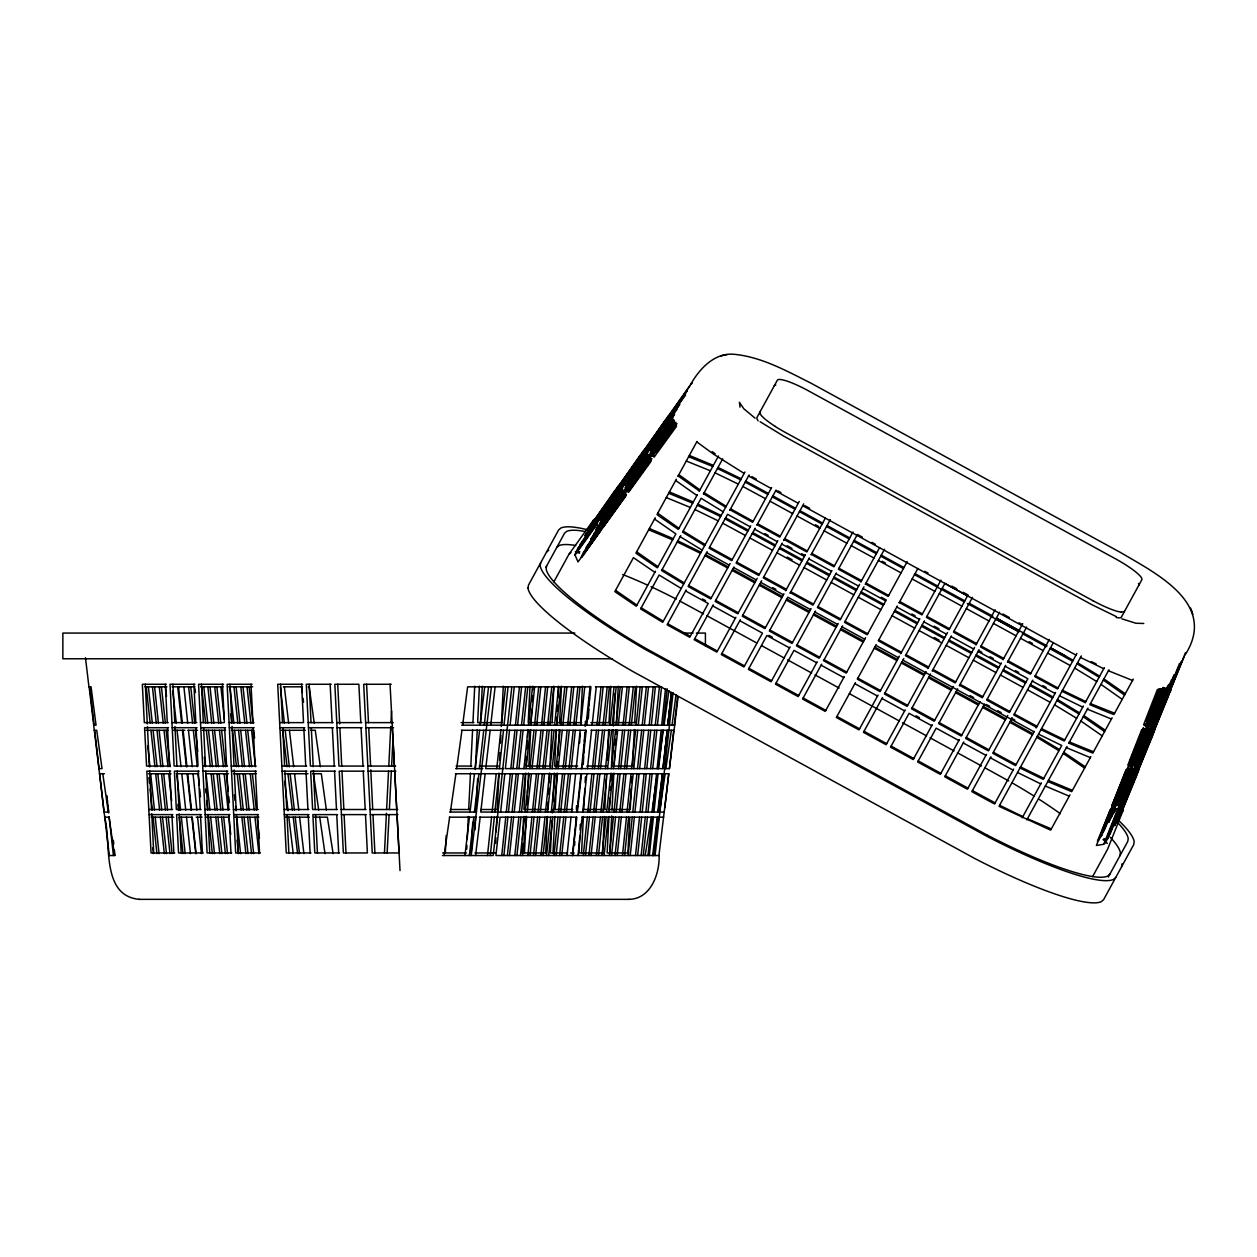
<?xml version="1.0" encoding="UTF-8"?>
<svg xmlns="http://www.w3.org/2000/svg" width="1257" height="1257" viewBox="0 0 1257 1257"><rect width="100%" height="100%" fill="white"/><g stroke="black" fill="none" stroke-linecap="round" stroke-linejoin="round"><path stroke-width="1.5" d="M466.74 849.119L466.928 845.285M467.211 839.535L468.342 816.531M468.688 809.508L470.464 773.086M470.809 766.063L472.601 729.626M472.946 722.618L474.722 686.181M471.234 852.953L472.742 822.282M475.335 769.457L477.283 729.626M479.404 686.181L477.629 722.618L502.501 722.618M495.588 843.368L495.871 837.618M496.154 831.867L496.892 816.531M497.238 809.508L499.029 773.086M499.658 760.312L500.019 752.644M500.49 743.044L500.867 735.376M501.496 722.618L503.287 686.181M521.922 851.036L522.299 843.368M522.488 839.535L523.603 816.531M525.74 773.086L523.949 809.508L546.858 809.508M526.557 756.478L526.086 766.063L550.88 766.063M526.934 748.811L527.296 741.127M527.484 737.293L527.861 729.626M529.998 686.181L528.207 722.618L553.08 722.618M545.711 852.953L547.486 816.531M547.832 809.508L548.209 801.84M548.586 794.173L548.869 788.422M549.152 782.671L549.608 773.086M549.953 766.063L551.744 729.626M552.09 722.618L553.866 686.181M551.98 820.365L550.377 852.953L567.708 852.953M552.342 812.918L552.514 809.508L572.721 809.508M552.891 801.84L554.29 773.086M556.427 729.626L554.636 766.063L577.607 766.063M557.055 716.851L556.772 722.618L581.645 722.618M557.338 711.101L557.605 705.35M557.982 697.682L558.548 686.181M574.638 845.285L574.826 841.452M575.203 833.784L575.392 829.95M575.769 822.282L575.957 818.448M576.382 809.508L576.57 805.674M579.65 743.044L580.106 733.46M580.64 722.618L582.431 686.181M579.791 835.701L578.943 852.953L603.454 852.953M580.074 829.95L580.357 824.199M583.295 764.177L583.672 756.478M583.845 752.833L584.254 744.631M584.395 741.504L584.819 732.957M585.134 726.389L585.385 721.267M602.637 852.953L604.428 816.531M604.774 809.508L606.283 778.837M607.194 760.312L608.687 729.626M609.032 722.618L610.823 686.181M609.881 798.006L609.315 809.508L630.213 809.508L631.313 788.422M610.258 790.339L610.446 786.505M610.729 780.754L611.106 773.086M613.227 729.626L611.452 766.063L633.528 766.063M613.416 726.012L614.987 693.707M384.453 852.953L386.433 813.295M386.622 809.508L388.539 771.17M388.79 766.063L390.77 726.389M390.958 722.618L391.54 711.101M445.308 852.953L446.188 835.512M475.02 829.95L475.712 816.531M475.994 810.718L477.613 778.837M480.425 723.168L482.295 686.181M524.452 852.953L526.306 816.264M526.887 804.684L527.327 796.09M527.484 793.088L528.49 773.086M528.851 766.063L530.69 729.626M531.051 722.618L531.727 709.184M532.12 701.516L532.402 695.765M532.701 690.014L532.889 686.181M553.001 852.953L554.856 816.531M555.201 809.508L557.055 773.086M557.401 766.063L557.637 761.506M557.935 755.708L559.255 729.626M559.585 722.885L561.455 686.181M581.567 852.953L583.405 816.531M583.767 809.508L584.835 788.422M585.118 782.671L585.416 776.92M588.355 718.768L588.842 709.184M589.03 705.35L589.423 697.682M589.612 693.848L590.004 686.181M608.969 816.531L607.147 852.953L628.846 852.953M609.802 852.953L611.688 815.95M611.986 810.105L613.856 773.086M614.217 766.063L614.987 750.728M615.286 744.977L615.584 739.21M615.836 734.261L616.071 729.626M616.417 722.618L618.271 686.181M387.125 852.953L389.104 814.615M389.371 809.508L391.351 771.17M391.618 766.063L393.19 735.376M631.611 782.671L631.91 776.92M632.46 766.063L634.345 729.626M634.706 722.618L636.592 686.181M627.872 852.953L629.773 818.181M501.747 855.53L505.77 817.176M506.304 812.069L510.326 773.731M510.861 768.624L514.899 730.286M515.433 725.179L519.455 686.825M503.884 855.53L507.907 817.176M508.441 812.069L512.479 773.731M513.013 768.624L517.036 730.286M517.57 725.179L521.592 686.825M514.804 855.53L518.827 817.176M519.361 812.069L523.383 773.731M523.918 768.624L527.956 730.286M528.49 725.179L532.512 686.825M516.941 855.53L520.964 817.176M521.498 812.069L525.52 773.731M526.07 768.624L530.093 730.286M530.627 725.179L534.649 686.825M527.861 855.53L531.884 817.176M532.418 812.069L536.44 773.731M536.975 768.624L540.997 730.286M541.547 725.179L545.569 686.825M529.998 855.53L534.021 817.176M534.555 812.069L538.577 773.731M539.112 768.624L543.15 730.286M543.684 725.179L547.706 686.825M540.903 855.53L544.941 817.176M545.475 812.069L549.498 773.731M550.032 768.624L554.054 730.286M554.588 725.179L558.627 686.825M543.055 855.53L547.078 817.176M547.612 812.069L551.634 773.731M552.169 768.624L556.207 730.286M556.741 725.179L560.763 686.825M553.96 855.53L557.998 817.176M558.532 812.069L562.555 773.731M563.089 768.624L567.111 730.286M567.645 725.179L571.684 686.825M556.113 855.53L560.135 817.176M560.669 812.069L564.692 773.731M565.226 768.624L569.264 730.286M569.798 725.179L573.821 686.825M567.017 855.53L571.055 817.176M571.589 812.069L575.612 773.731M576.146 768.624L580.168 730.286M580.703 725.179L584.741 686.825M572.375 855.53L576.397 817.176M576.932 812.069L580.954 773.731M581.488 768.624L585.526 730.286M586.061 725.179L590.083 686.825M583.279 855.53L587.318 817.176M587.852 812.069L591.874 773.731M592.408 768.624L596.431 730.286M596.981 725.179L601.003 686.825M585.432 855.53L589.454 817.176M589.989 812.069L594.011 773.731M594.545 768.624L598.583 730.286M599.118 725.179L603.14 686.825M596.337 855.53L600.375 817.176M600.909 812.069L604.931 773.731M605.465 768.624L609.488 730.286M610.022 725.179L614.06 686.825M598.489 855.53L602.512 817.176M603.046 812.069L607.068 773.731M607.602 768.624L611.64 730.286M612.175 725.179L616.197 686.825M609.394 855.53L613.432 817.176M613.966 812.069L617.988 773.731M618.523 768.624L622.545 730.286M623.079 725.179L627.117 686.825M611.53 855.53L615.569 817.176M616.103 812.069L620.125 773.731M620.659 768.624L624.682 730.286M625.232 725.179L629.254 686.825M622.451 855.53L626.473 817.176M627.023 812.069L631.045 773.731M631.58 768.624L635.602 730.286M636.136 725.179L640.159 686.825M624.588 855.53L628.626 817.176M629.16 812.069L633.182 773.731M633.717 768.624L637.739 730.286M638.273 725.179L642.311 686.825M635.508 855.53L639.53 817.176M640.064 812.069L644.103 773.731M644.637 768.624L648.659 730.286M649.193 725.179L653.216 686.825M637.645 855.53L641.683 817.176M642.217 812.069L646.239 773.731M646.774 768.624L650.796 730.286M651.33 725.179L655.368 686.825M490.293 855.53L494.331 817.176M494.865 812.069L498.903 773.731M499.438 768.624L503.476 730.286M504.01 725.179L508.048 686.825M647.968 855.53L652.006 817.176M652.54 812.069L656.578 773.731M657.112 768.624L661.151 730.286M661.685 725.179L665.519 688.742M487.465 855.53L491.566 817.176M492.115 812.069L496.216 773.731M496.766 768.624L500.946 729.673M501.276 726.499L505.534 686.825M649.319 855.53L653.42 817.176M653.97 812.069L658.071 773.731M658.621 768.624L662.722 730.286M663.272 725.179L667.168 688.742M511.819 686.825L493.2 855.53L442.417 855.53M500.647 812.069L504.811 773.731M509.541 730.286L505.377 768.624L663.052 768.624L667.231 730.286M510.091 725.179L514.27 686.825M507.357 855.53L511.52 817.176M512.07 812.069L516.234 773.731M516.784 768.624L520.948 730.286M521.498 725.179L525.662 686.825M509.494 855.53L513.657 817.176M514.223 812.069L518.371 773.731M518.937 768.624L523.085 730.286M523.65 725.179L527.814 686.825M520.414 855.53L524.578 817.176M525.127 812.069L529.291 773.731M529.841 768.624L534.005 730.286M534.555 725.179L538.719 686.825M522.551 855.53L526.714 817.176M527.264 812.069L531.428 773.731M531.994 768.624L536.142 730.286M536.708 725.179L540.856 686.825M533.471 855.53L537.635 817.176M538.185 812.069L542.348 773.731M542.898 768.624L547.062 730.286M547.612 725.179L551.776 686.825M535.608 855.53L539.772 817.176M540.321 812.069L544.485 773.731M545.035 768.624L549.199 730.286M549.749 725.179L553.913 686.825M546.528 855.53L550.692 817.176M551.242 812.069L555.405 773.731M555.955 768.624L560.119 730.286M560.669 725.179L564.833 686.825M548.665 855.53L552.829 817.176M553.379 812.069L557.542 773.731M558.092 768.624L562.256 730.286M562.806 725.179L566.97 686.825M559.585 855.53L563.749 817.176M564.299 812.069L568.463 773.731M569.012 768.624L573.176 730.286M573.726 725.179L577.89 686.825M561.722 855.53L565.886 817.176M566.436 812.069L570.599 773.731M571.149 768.624L575.313 730.286M575.863 725.179L580.027 686.825M572.642 855.53L576.806 817.176L500.097 817.176L495.918 855.53L659.092 855.53C659.752 873.898 650.686 899.069 628.94 899.352M577.356 812.069L581.52 773.731M582.07 768.624L586.233 730.286L461.413 730.286M586.783 725.179L590.947 686.825L513.924 686.825M577.984 855.53L582.148 817.176M582.698 812.069L586.862 773.731M587.412 768.624L591.576 730.286M592.141 725.179L596.289 686.825M588.904 855.53L593.068 817.176M593.618 812.069L597.782 773.731M598.332 768.624L602.496 730.286M603.046 725.179L607.21 686.825M591.041 855.53L595.205 817.176M595.755 812.069L599.919 773.731M600.469 768.624L604.633 730.286M605.183 725.179L609.346 686.825M601.962 855.53L606.125 817.176M606.675 812.069L610.839 773.731M611.389 768.624L615.553 730.286M616.103 725.179L620.267 686.825M604.098 855.53L608.262 817.176M608.812 812.069L612.976 773.731M613.526 768.624L617.69 730.286M618.24 725.179L622.404 686.825M615.019 855.53L619.182 817.176M619.732 812.069L623.896 773.731M624.446 768.624L628.61 730.286M629.16 725.179L633.324 686.825M617.156 855.53L621.319 817.176M621.869 812.069L626.033 773.731M626.583 768.624L630.747 730.286M631.297 725.179L635.461 686.825M628.076 855.53L632.24 817.176M632.79 812.069L636.953 773.731M637.503 768.624L641.667 730.286M642.217 725.179L646.381 686.825M630.213 855.53L634.376 817.176M634.926 812.069L639.09 773.731M639.64 768.624L643.804 730.286M644.354 725.179L648.518 686.825M641.133 855.53L645.281 817.176M645.847 812.069L650.01 773.731M650.56 768.624L654.724 730.286M655.274 725.179L659.438 686.825M643.27 855.53L647.434 817.176M647.983 812.069L652.147 773.731M652.697 768.624L656.861 730.286M657.411 725.179L661.575 686.825M653.609 855.53L657.772 817.176L581.85 817.176M671.317 692.576L667.781 725.179L671.474 692.576M479.483 768.624L483.725 730.286M484.291 725.179L488.549 686.825M664.796 752.833L667.294 730.286L590.979 730.286M655.054 855.53L673.076 692.576M491.408 686.825L471.202 855.53M480.174 817.176L475.602 855.53M485.155 773.731L480.755 812.069L498.008 812.069M490.136 730.286L485.736 768.624L503.617 768.624M490.717 725.179L495.101 686.825M664.796 807.921L668.724 773.731L664.105 773.731M664.67 768.624L669.431 768.624L673.705 730.286M674.286 725.179L677.586 696.409M464.933 855.53L469.427 817.176M470.024 812.069L474.502 773.731M475.099 768.624L479.593 730.286M480.19 725.179L484.683 686.825M469.332 855.53L473.826 817.176M474.423 812.069L478.917 773.731M652.65 855.53L657.27 817.176M657.741 812.069L662.36 773.731M662.832 768.624L667.31 730.286M671.725 692.576L667.907 725.179L509.949 725.179M658.919 855.53L668.818 773.731M669.431 768.624L678.026 697.635M461.963 730.286L456.637 768.624M462.639 725.179L467.635 686.825L512.086 686.825M671.379 730.286L665.88 768.624M672.039 725.179L676.046 694.493M528.05 588.04L528.474 585.102L558.627 529.967L560.889 528.019A153.103 26.601 28.7 0 1 587.757 529.826M540.196 565.839L540.62 562.9M546.559 566.106L546.167 568.934A146.331 25.407 28.7 0 0 646.177 648.581L986.635 834.821M628.217 491.314L630.056 487.103M653.169 456.197L655.007 451.986M651.22 817.176L645.187 855.53M651.927 812.069L657.285 773.731M657.992 768.624L663.35 730.286M664.073 725.179L668.881 690.659M1131.614 769.535L1130.781 772.772M1119.987 855.671L1120.38 852.843A146.331 25.376 28.7 0 0 1110.104 837.178M1121.59 866.78L1122.014 863.826M1147.72 729.704L1133.657 765.356M1163.809 689.857L1163.008 692.874M1136.234 776.795L1119.94 816.139L1185.382 652.854M759.935 412.045L760.202 413.883M1092.616 876.585L1107.684 849.025L1123.13 810.325L1122.91 806.303L1179.522 663.429M444.098 855.53L449.629 817.176M450.367 812.069L455.898 773.731M653.341 855.53L658.872 817.176L663.696 817.176M665.142 773.731L659.611 812.069L664.309 812.069M1185.084 654.976C1217.75 603.863 1156.911 574.009 1120.945 552.734L811.299 383.338C787.008 371.161 762.135 357.161 734.669 354.348C714.306 352.149 699.002 369.291 690.109 385.38L590.02 526.243L614.374 491.298M1146.038 721.109L1158.765 689.339M1163.102 687.375L1116.766 802.956L1117.41 804.7M1110.497 809.257L1097.44 841.232M1126.618 769.284L1111.738 805.894M1129.933 761.066L1143.43 727.567M1143.446 728.699L1130.656 760.454L1133.201 756.62M1159.567 688.742L1146.761 720.481L1149.322 716.663M1144.043 729.767L1100.959 836.534L1098.429 840.367L1112.649 805.093L1115.195 801.275M1145.3 726.656L1160.651 688.569M1112.068 809.304L1101.399 835.748L1120.443 791.674M1113.482 805.768L1117.819 796.467M1128.189 769.347L1117.504 795.791L1128.676 769.834M1129.603 765.812L1133.94 756.51M1144.294 729.39L1133.625 755.834L1145.08 728.903M1145.724 725.87L1150.061 716.569M1160.415 689.433L1149.746 715.877L1161.201 688.946M1130.09 766.314L1136.564 751.717M1146.211 726.357L1152.685 711.761L1130.876 765.827M1129.446 769.347L1104.023 830.94M1161.688 689.433L1152.37 711.085M1162.725 688.475L1157.021 702.584L1159.221 698.562M1114.849 808.832L1108.674 822.439L1125.094 783.174M1116.279 805.297L1163.495 687.988M1115.65 808.251L1111.298 817.647M1117.049 804.81L1143.839 738.409L1141.639 742.431M1163.982 688.475L1143.54 737.733M1115.336 809.319L1113.922 812.839L1116.122 808.832M1116.766 805.784L1130.342 773.574M1131.457 769.363L1130.043 772.882L1132.243 768.875M1132.887 765.843L1146.463 733.617M1164.422 687.689L1162.285 692.984L1164.469 688.962M1117.536 805.297L1132.541 768.121M1149.495 726.373L1164.972 687.736M545.931 567.253L564.534 533.235L566.703 531.365A146.331 25.407 28.7 0 1 585.401 531.57M553.866 581.865L568.934 554.306L593.21 520.429L596.698 518.45L685.599 394.934M580.121 544.344L604.476 509.415L602.276 513.422M587.396 531.035L687.045 390.974L584.772 535.843L609.126 500.899M592.644 521.435L593.21 520.429M599.212 519.015L597.342 523.195L575.187 554.117L577.057 549.938L649.413 448.922L647.559 453.133L625.405 484.055L627.259 479.844M601.836 514.207L577.497 549.152L679.77 404.283L605.214 509.305M609.551 500.113L611.75 496.106M614.799 490.513L618.931 487.559M617.753 486.396L621.885 483.442M602.166 514.899L600.296 519.078L622.451 488.156L624.32 483.961M604.79 510.091L602.59 514.113L626.944 479.168M612.065 496.782L609.865 500.805L634.219 465.86M612.505 495.996L614.689 491.99M617.313 487.182L615.129 491.204L639.467 456.26M583.515 552.436L674.883 422.902M593.414 534.335L673.768 420.309M598.238 525.52L596.038 529.543L620.267 494.52M627.369 478.383L629.568 474.36M634.644 465.074L636.843 461.068M639.907 455.474L644.118 452.567M629.883 475.052L627.699 479.058L652.037 444.13M630.323 474.266L632.522 470.244M637.173 461.743L634.974 465.766L659.312 430.821M637.598 460.958L639.797 456.951M642.421 452.143L640.222 456.165L664.576 421.221M642.846 451.357L647.072 448.45M605.104 522.236L603.25 526.432L581.221 557.417L583.091 553.221L625.656 493.31M605.544 521.435L607.728 517.428M610.352 512.636L601.553 525.945M615.003 504.12L600.705 525.19M615.443 503.334L617.643 499.328M620.691 493.734L622.969 491.283M608.042 518.104L606.188 522.299L626.002 494.41M608.467 517.318L610.666 513.312M613.29 508.504L611.091 512.51L624.305 493.922M617.941 500.003L615.741 504.01L639.954 469.002M618.365 499.218L620.565 495.195M652.477 443.328L654.661 439.322M659.752 430.035L661.952 426.013M665 420.435L669.305 417.575M654.991 440.013L652.792 444.02L677.146 409.075M655.416 439.227L657.615 435.205M662.266 426.704L660.066 430.711L684.421 395.782M662.69 425.919L664.89 421.896M667.514 417.104L665.33 421.111L689.669 386.182M667.954 416.318L672.259 413.459M632.68 482.311L627.18 490.968M635.304 477.503L626.505 490.811M640.394 468.217L642.594 464.21M645.218 459.402L625.405 488.219M645.642 458.616L647.826 456.244M643.317 464.084L645.517 460.078M633.418 482.201L635.618 478.179M638.242 473.386L636.042 477.393L649.256 458.789M642.893 464.886L640.693 468.892L664.922 433.885M655.447 451.2L657.631 447.178M660.255 442.385L651.456 455.694M665.346 433.099L667.546 429.077M670.17 424.285L650.356 453.086M670.594 423.483L672.699 421.205M657.945 447.853L656.107 452.064L675.936 424.175M658.369 447.068L660.569 443.061M663.193 438.253L660.993 442.275L674.208 423.672M667.844 429.753L665.644 433.759L674.459 421.362M668.268 428.967L670.468 424.96M673.092 420.152L670.908 424.159L673.108 421.064M655.258 517.743L635.916 553.127L657.317 567.818L675.873 533.895L654.536 519.078M676.36 479.184L657.018 514.537L659.406 516.36L678.34 529.386L697.336 494.645M677.932 476.324L696.991 441.474M655.463 571.181L636.309 606.22L614.846 591.623L633.434 557.652L654.85 572.328M699.206 491.236L718.485 456.008M680.713 535.608L661.591 570.537L683.698 583.971M703.401 494.111L722.712 458.821M744.961 471.972L662.722 622.309L640.599 608.922L659.124 575.046L681.231 588.465M686.196 589.957L667.121 624.808L689.732 637.299L708.241 603.47L685.631 590.979M707.141 551.65L688.098 586.469L710.708 598.961L730.097 563.513M729.736 510.358L749.062 475.02M750.712 525.835L731.668 560.622L709.058 548.146L727.567 514.302L750.178 526.793M771.625 487.59L752.644 522.299L730.034 509.808M713.238 604.868L694.178 639.719L716.836 652.116L735.895 617.266M733.962 566.986L715.139 601.396L737.796 613.793L757.185 578.346M755.158 528.254L736.115 563.057L758.772 575.455L777.816 540.651M756.887 525.096L776.072 490.026M799.263 501.433L779.749 537.116L757.075 524.735M740.342 619.701L721.282 654.551L743.94 666.948L762.449 633.119L739.776 620.722M761.632 580.765L742.243 616.213L764.9 628.61L783.959 593.791M782.247 543.087L763.219 577.89L785.876 590.287M783.598 540.604L803.71 503.868M785.594 590.79L805.328 554.714M825.44 517.963L806.837 551.949L784.179 539.552M790.04 593.225L809.351 557.904M811.095 554.746L830.311 519.597M790.103 646.915L771.044 681.765L748.371 669.368L766.88 635.539L789.537 647.936M811.064 608.608L792.004 643.443L769.347 631.045L787.856 597.216L810.514 609.614M831.883 570.552L812.98 605.104L790.323 592.707M852.969 531.994L833.941 566.781L811.284 554.384M815.494 611.043L796.451 645.862L819.108 658.259L838.168 623.441M836.314 572.988L817.427 607.54L840.085 619.937L859.537 584.364M817.207 661.748L798.132 696.598L775.475 684.201L793.984 650.372L816.641 662.769M860.841 581.96L879.633 547.628M821.654 664.183L802.579 699.033L825.236 711.415L844.311 676.565M842.599 625.876L823.555 660.695L846.212 673.092L865.602 637.645M863.983 586.799L844.515 622.356L867.173 634.754L885.698 600.893M865.287 584.395L884.519 549.262M907.177 561.659L888.149 596.431L865.492 584.034M855.42 682.645L836.345 717.496L859.002 729.893L878.077 695.042M876.145 644.762L857.321 679.173L879.979 691.57L899.368 656.123M897.325 606.031L878.282 640.834L900.939 653.231M899.054 602.873L917.846 568.525M900.672 653.75L919.841 618.68M940.943 580.121L921.915 614.893L899.258 602.512M882.508 697.478L863.449 732.328L886.106 744.725L905.181 709.875M903.814 658.542L884.425 693.99L907.083 706.387L926.126 671.568M924.429 620.864L905.386 655.667L928.043 668.064M944.95 583.342L926.362 617.328L949.019 629.726L967.607 595.739M927.76 668.567L947.511 632.491M930.573 673.988L911.529 708.822L934.187 721.219L953.23 686.385M932.207 671.002L951.392 635.932M972.478 597.374L953.466 632.161L976.123 644.558M932.27 724.692L913.211 759.542L890.553 747.145L909.062 713.316L931.72 725.713M974.599 647.324L955.147 682.881L932.49 670.484M975.919 644.92L995.135 609.771M957.677 688.82L938.618 723.639L961.275 736.036L980.099 701.642M959.311 685.819L979.046 649.743M999.582 612.206L980.57 646.978L1003.227 659.375M959.374 739.525L940.315 774.375L917.657 761.978L936.166 728.149L958.824 740.546M1001.295 662.91L982.251 697.714L959.594 685.316M1003.023 659.736L1022.742 623.692M963.82 741.944L944.761 776.81L967.419 789.192L986.478 754.341M984.545 704.061L965.722 738.472L988.379 750.869L1007.768 715.422M1005.726 665.346L986.698 700.133L1009.355 712.53L1027.865 678.701L1005.207 666.304M1007.47 662.172L1026.686 627.039M1049.344 639.436L1030.316 674.208L1007.658 661.811M990.925 756.777L971.85 791.627L987.358 800.112L994.554 803.946L1013.629 769.095M1012.215 717.857L992.826 753.304L1015.53 765.607L1034.26 731.37M1032.83 680.163L1013.802 714.966L1036.506 727.284M1053.35 642.657L1034.762 676.627L1057.467 688.946L1076.903 653.42M1036.129 727.96L1055.534 692.466M1081.303 655.934L999.032 806.318L1050.648 830.154L1069.958 794.864M1022.224 817.741L1041.346 782.797M1083.314 706.057L1064.208 740.986L1040.985 729.641M1085.184 702.663L1104.322 667.671M1026.812 819.91L1066.973 746.501M1068.78 743.201L1087.965 708.1M1108.91 669.824L1089.85 704.674L1108.941 712.688L1113.906 714.51L1133.28 679.11M1090.856 756.651L1071.702 791.659L1047.804 781.524M1112.146 717.747L1092.804 753.1L1068.827 743.107M1159.661 697.776L1161.845 693.77M1147.421 721.361L1144.876 725.179M1157.336 703.26L1140.916 742.526L1143.1 738.519M1157.76 702.474L1159.96 698.452M1162.584 693.66L1146.164 732.925L1148.348 728.919M1171.618 679.581L1155.324 718.941L1157.524 714.919M1178.893 666.289L1162.599 705.633L1164.799 701.61M1184.141 656.688L1167.863 696.032L1170.99 690.297L1170.566 686.055L1168.696 690.769L1168.601 695.938M1136.249 751.042L1138.449 747.019M1131.3 761.318L1128.77 765.136L1114.55 800.41L1117.08 796.577M1141.215 743.217L1124.795 782.483L1126.979 778.476M1154.9 719.727L1152.355 723.545L1166.449 688.207L1168.994 684.389L1106.977 839.833L1104.463 843.667L1118.557 808.33L1121.071 804.496M1157.948 714.133L1160.148 710.126M1165.239 700.825L1167.423 696.818M1153.015 724.425L1150.485 728.243L1136.391 763.58L1138.921 759.762M1155.654 719.617L1139.361 758.977L1174.242 674.789L1110.041 834.239M1156.079 718.831L1158.278 714.824M1162.929 706.324L1146.635 745.668L1148.835 741.646M1163.353 705.538L1165.553 701.516M1168.177 696.724L1151.883 736.068L1154.083 732.045M1120.144 790.999L1122.328 786.976M1127.419 777.69L1129.603 773.668M1125.518 782.388L1127.718 778.366M1141.985 754.169L1144.184 750.162M1149.259 740.86L1151.459 736.853M1154.507 731.26L1154.68 726.137M1137.051 764.46L1134.521 768.294L1120.427 803.632L1122.957 799.798M1139.675 759.652L1123.381 799.012L1125.581 794.99M1142.299 754.86L1107.417 839.048L1123.711 799.688M1146.95 746.359L1130.656 785.704L1181.517 661.481L1117.316 820.931M1147.39 745.574L1149.574 741.551M1152.198 736.759L1135.919 776.103L1138.104 772.081M1152.638 735.973L1152.81 730.851M1126.005 794.204L1128.205 790.197M1133.295 780.896L1135.48 776.889M1138.543 771.295L1138.795 766.22M1124.135 798.902L1126.335 794.895M1130.986 786.395L1114.692 825.739L1133.61 781.587M1136.658 776.009L1136.925 770.934M1122.564 811.331L1123.13 810.325M1108.297 877.025L1127.796 841.373L1128.205 838.545A146.331 25.439 28.7 0 0 1117.992 822.911M599.778 523.195L623.189 490.403L620.989 494.41L623.205 491.314M625.075 487.747L648.141 455.27L645.941 459.292L648.156 456.197M650.34 452.174L673.563 419.492M674.443 420.451L590.79 539.143L598.505 528.286M599.353 528.129L586.139 547.643L599.353 529.04M601.553 525.033L624.305 493.011M626.237 490.277L649.256 457.878M651.189 455.16L674.208 422.761M650.607 458.177L632.994 482.987L631.14 487.182L650.969 459.292M652.132 455.851L675.983 422.273M582.195 556.82L626.473 494.52M628.076 492.257L651.943 458.695M623.833 492.398L602.841 521.796L601.019 522.205M625.907 489.476L648.863 457.312M650.953 454.39L673.909 422.242M655.981 453.023L676.973 423.609M1151.632 724.173L1143.54 724.959L1157.414 689.496L1165.71 688.836L1103.74 844.295L1096.387 845.49L1110.261 810.027L1117.834 808.958M1149.746 728.871L1141.702 729.673L1127.828 765.136L1135.668 764.209M1119.704 804.244L1112.115 805.313L1125.973 769.85L1133.798 768.907M1109.821 874.244L1107.653 876.098A146.331 25.376 28.7 0 1 986.635 834.789M690.596 384.469L692.23 383.086M546.481 552.169L548.743 550.22M556.71 547.533L558.878 545.664A146.331 25.407 28.7 0 1 575.737 545.522M568.934 554.306L570.914 552.609M1124.465 611.468L1121.228 612.175M1115.729 877.512L1113.466 879.444A153.103 26.617 28.7 0 1 986.855 836.298L644.841 649.178A153.087 26.57 28.7 0 1 540.227 565.854M720.638 355.967L727.127 354.537M650.749 452.127L652.917 451.656M625.892 487.166L627.872 486.726M1143.776 623.472L1135.888 623.252L1121.872 618.837M574.842 633.072L62.85 633.072L62.85 658.778L612.143 658.778M682.818 633.072L693.094 633.072M696.331 633.072L705.413 633.072L705.413 645.925M166.285 684.264L142.34 684.264L144.319 722.618L168.202 722.618M194.945 684.264L170.009 684.264L174.142 766.063L198.025 766.063L196.076 727.709M223.51 684.264L198.575 684.264L207.106 852.953L231.759 852.953M252.06 684.264L227.124 684.264L235.656 852.953L260.325 852.953M302.654 684.264L277.718 684.264L286.25 852.953L310.919 852.953M331.22 684.264L306.268 684.264L310.416 766.063L335.21 766.063M391.226 684.264L363.682 684.264L372.245 852.953L399.443 852.953M144.916 686.825L166.898 686.825M172.146 686.825L195.102 686.825M200.601 686.825L223.07 686.825M228.538 686.825L252.688 686.825M283.422 686.825L302.45 686.825M308.201 686.825L309.175 686.825L314.266 723.262M595.535 686.825L660.601 686.825M171.942 722.618L196.83 722.618M200.507 722.618L224.39 722.618L222.442 684.264M229.073 722.618L253.945 722.618M279.651 722.618L303.534 722.618L301.586 684.264M308.216 722.618L333.089 722.618M336.766 722.618L361.812 722.618M365.63 722.618L393.315 722.618M461.083 722.618L473.936 722.618M590.884 722.618L610.211 722.618M613.573 722.618L636.105 722.618M93.552 725.179L96.051 725.179L91.054 686.825L88.948 686.825L85.46 657.741M461.696 725.179L508.111 725.179M669.462 725.179L674.695 725.179M168.469 727.709L144.586 727.709L146.566 766.063L170.386 766.063M172.209 727.709L197.082 727.709M200.759 727.709L225.631 727.709M229.324 727.709L254.197 727.709M279.918 727.709L304.775 727.709M308.468 727.709L333.341 727.709M337.033 727.709L362.047 727.709M365.881 727.709L393.551 727.709M94.165 730.286L96.726 730.286L102.037 768.624L98.8 768.624M146.095 730.286L168.249 730.286M173.34 730.286L184.889 730.286M187.874 730.286L197.569 730.286M202.471 730.286L225.506 730.286M231.272 730.286L252.861 730.286M281.317 730.286L305.31 730.286M310.526 730.286L315.256 730.286L320.331 766.707M668.913 730.286L674.066 730.286M202.707 766.063L227.517 766.063M231.257 766.063L256.067 766.063M281.851 766.063L306.661 766.063M363.886 766.063L338.966 766.063L334.833 684.264L358.858 684.264L360.806 722.618M367.83 766.063L395.625 766.063M456.118 766.063L471.736 766.063M479.168 766.063L498.463 766.063M586.878 766.063L606.911 766.063M455.678 768.624L482.767 768.624M170.638 771.17L146.833 771.17L151.044 852.953L174.739 852.953M199.203 771.17L174.409 771.17L176.341 809.508L201.089 809.508M202.958 771.17L227.768 771.17M231.524 771.17L256.318 771.17M282.118 771.17L306.912 771.17M335.462 771.17L310.668 771.17L312.616 809.508L337.347 809.508M364.137 771.17L339.233 771.17L343.365 852.953L367.405 852.953L365.473 814.615M368.097 771.17L395.861 771.17M99.429 773.731L104.378 773.731M148.515 773.731L170.999 773.731M176.326 773.731L198.637 773.731M205.645 773.731L228.475 773.731M233.566 773.731L256.177 773.731M284.349 773.731L307.981 773.731M312.852 773.731L321.321 773.731L326.411 810.152M455.395 773.731L502.25 773.731M503.099 773.731L662.502 773.731L658.322 812.069L499.139 812.069M148.813 809.508L172.555 809.508M204.907 809.508L229.638 809.508M233.456 809.508L258.204 809.508M284.051 809.508L308.782 809.508M341.166 809.508L365.976 809.508M370.029 809.508L397.668 809.508M450.32 809.508L469.537 809.508M480.708 809.508L498.102 809.508M582.887 809.508L605.717 809.508M449.802 812.069L476.45 812.069M149.064 814.615L172.822 814.615M201.324 814.615L176.609 814.615L178.541 852.953L203.21 852.953M205.158 814.615L229.89 814.615M233.723 814.615L258.439 814.615M284.302 814.615L309.033 814.615M337.599 814.615L312.867 814.615L314.8 852.953L339.469 852.953M341.417 814.615L366.211 814.615M370.296 814.615L397.919 814.615M109.186 817.176L104.63 817.176C111.59 842.033 100.45 895.801 139.323 899.352M151.091 817.176L173.733 817.176M196.186 817.176L202 817.176M205.865 817.176L229.167 817.176M234.933 817.176L258.911 817.176M285.15 817.176L309.316 817.176M314.124 817.176L327.386 817.176L333.105 853.597M449.377 817.176L475.837 817.176M479.326 817.176L498.605 817.176M442.684 852.953L466.551 852.953M474.91 852.953L495.117 852.953M521.828 852.953L546.496 852.953M570.584 852.953L574.26 852.953M109.17 855.53L114.591 855.53L109.045 817.176M139.103 899.352L629.16 899.352M689.355 455.427L713.363 465.373M688.632 456.747L712.75 466.473M686.291 461.036L710.394 470.778M668.661 493.263L692.686 503.161M666.304 497.552L690.329 507.467M1132.541 680.446L1108.407 670.767M648.675 529.778L672.621 539.85M1114.613 713.222L1090.447 703.606M1111.439 719.035L1087.384 709.184M1093.527 751.78L1069.44 741.991M1090.322 757.625L1066.36 747.616M1072.425 790.339L1048.432 780.393M669.4 491.927L693.298 502.03M649.382 528.506L673.249 538.687M1069.236 796.168L1045.337 786.034M1051.339 828.897L1027.425 818.778M1116.2 616.543L1091.673 604.601L783.41 435.959L760.124 421.755M717.401 468.531L740.672 479.813M1103.756 668.724L1080.47 657.442M1085.781 701.547L1062.495 690.297M715.044 472.836L738.315 484.118M717.983 467.463L741.221 478.791M1091.312 661.606L1096.135 663.9M697.902 504.151L721.125 515.527M697.321 505.235L720.56 516.564M694.964 509.556L718.203 520.885M1085.2 702.616L1061.961 691.287M1082.733 707.125L1059.494 695.797M677.837 540.856L701.045 552.263M677.224 541.971L700.448 553.316M1064.773 739.933L1041.534 728.62M1043.813 778.287L1020.574 766.943M1040.749 783.881L1017.542 772.489M1022.821 816.641L999.614 805.266M1038.518 734.135L1061.741 745.495L1043.216 779.371L1020.008 767.98M1075.976 655.117L802.689 505.723M745.715 481.132L768.436 493.435M745.181 482.122L767.886 494.425M742.808 486.443L765.529 498.746M1058.001 687.972L1035.297 675.669M725.619 517.884L748.324 530.187M1055.016 693.44L1032.296 681.137M725.053 518.905L747.774 531.208M722.696 523.211L745.401 535.513M1037.041 726.279L1014.336 713.976M705.523 554.62L728.227 566.923M704.941 555.673L727.646 567.975M1034.04 731.778L902.935 660.161M1016.096 764.586L993.391 752.283M1013.063 770.117L990.359 757.798M679.597 600.925L703.527 613.872M995.135 802.893L972.431 790.59M1092.93 600.72L786.002 432.801A32.855 5.751 28.7 0 1 775.05 426.374M777.722 490.843L780.958 492.603M804.826 505.66L809.681 508.315M862.271 537.085L857.415 534.429L838.388 569.201L861.045 581.598M871.981 542.395L875.218 544.171M924.759 571.275L927.996 573.035M951.848 586.092L956.718 588.747M963.192 592.298L968.047 594.954M1002.819 613.982L1009.292 617.517M1019.003 622.828L1022.24 624.603M771.154 488.47L748.543 475.979M772.866 495.871L795.524 508.268M799.971 510.688L822.628 523.085M827.075 525.52L849.732 537.917M854.179 540.353L876.836 552.734M881.283 555.17L903.94 567.567M915.049 573.648L937.706 586.045M942.153 588.465L964.81 600.862M969.241 603.297L992.951 616.26M1047.128 645.909L996.345 618.114L1019.003 630.511M1065.763 656.091L1050.522 647.764L1073.164 660.255M772.332 496.861L794.99 509.258M799.436 511.678L822.094 524.075M826.525 526.51L849.198 538.907M853.629 541.343L876.286 553.74M880.733 556.16L903.39 568.557M914.499 574.638L964.433 601.962M967.324 603.533L1019.003 631.8M1022.412 633.669L1046.28 646.727M1049.689 648.596L1072.63 661.245M815.416 524.75L818.653 526.526M1029.184 641.683L1032.421 643.458M769.96 501.182L792.617 513.579M797.064 515.998L819.721 528.396M824.168 530.831L846.825 543.228M851.272 545.648L873.929 558.045M912.142 578.958L934.799 591.356M939.246 593.775L961.904 606.173M966.35 608.608L989.008 621.005M993.439 623.425L1016.096 635.822M1020.543 638.257L1043.2 650.655M757.61 523.76L780.267 536.158M784.714 538.593L807.371 550.975M811.818 553.41L834.475 565.807M838.922 568.243L861.579 580.64M866.026 583.059L888.683 595.457M926.88 616.37L949.554 628.751M953.984 631.187L976.642 643.584M981.088 646.019L1003.746 658.417M1008.193 660.836L1030.85 673.233M764.869 533.565L768.106 535.341M881.361 597.295L886.216 599.966M911.891 613.997L915.127 615.773M934.14 626.175L938.995 628.83M978.637 650.513L981.874 652.289M989.966 656.72L993.203 658.479M1015.436 670.657L1018.673 672.416M1042.76 685.599L1046.075 687.406M754.624 529.228L777.282 541.626M781.728 544.061L804.386 556.458M808.817 558.878L831.49 571.275M835.921 573.711L858.578 586.108M896.791 607.005L919.448 619.402M950.999 636.655L973.656 649.052M978.103 651.487L1000.761 663.885M752.77 532.607L775.428 545.004M779.874 547.439L802.532 559.836M806.978 562.272L829.636 574.653M834.082 577.089L856.74 589.486M861.171 591.921L883.828 604.318M894.937 610.383L917.594 622.781M922.041 625.216L944.698 637.613M949.145 640.049L971.802 652.43M976.249 654.866L998.906 667.263M1003.353 669.698L1026.011 682.095M1030.457 684.515L1053.067 697.007M752.205 533.628L774.878 546.025M779.309 548.461L801.966 560.858M806.413 563.277L829.07 575.675M860.621 592.943L883.278 605.34M921.491 626.237L944.148 638.635M948.595 641.054L971.252 653.451M975.683 655.887L998.341 668.284M1002.787 670.719L1025.445 683.101M1029.892 685.536L1052.502 698.012M787.228 557.071L792.083 559.726M934.25 637.503L939.105 640.159M749.848 537.949L772.505 550.346M804.056 567.598L826.713 579.996M831.16 582.431L853.817 594.828M858.264 597.248L880.921 609.645M892.03 615.726L914.687 628.123M919.118 630.558L941.776 642.956M946.222 645.375L968.88 657.772M973.327 660.208L995.984 672.605M1000.431 675.025L1023.088 687.422M1027.535 689.857L1050.145 702.333M736.649 562.068L759.322 574.465M763.753 576.884L786.411 589.282M817.961 606.55L840.619 618.947M845.065 621.367L867.723 633.764M878.832 639.844L901.489 652.242M905.936 654.661L928.593 667.058M933.04 669.494L955.697 681.891M960.128 684.327L982.801 696.724M987.232 699.143L1009.89 711.541M772.631 587.585L775.868 589.36M970.137 695.64L973.578 697.525M986.399 704.533L989.636 706.308M997.665 710.692L1001.106 712.578M1011.429 718.234L1014.87 720.104M733.648 567.567L756.305 579.964M760.752 582.384L783.41 594.781M814.96 612.033L837.618 624.43M875.83 645.344L898.488 657.725M732.674 569.358L755.331 581.755M759.762 584.191L782.42 596.588M786.866 599.008L809.524 611.405M841.074 628.673L863.732 641.054M901.945 661.968L924.602 674.365M929.049 676.785L951.706 689.182M956.137 691.617L978.81 704.014M983.241 706.434L1005.899 718.831M1010.345 721.267L1032.971 733.742M759.197 585.228L781.854 597.625M786.301 600.06L808.958 612.458M813.405 614.877L836.062 627.274M840.509 629.71L863.166 642.107M874.275 648.188L896.932 660.569M901.363 663.005L924.036 675.402M928.467 677.837L951.125 690.234M955.571 692.654L978.229 705.051M982.675 707.487L1005.333 719.884M711.258 597.939L688.647 585.448M715.704 600.375L738.362 612.772M769.913 630.024L792.57 642.421M797.001 644.857L819.658 657.254M824.105 659.674L846.762 672.071M857.871 678.152L880.529 690.549M884.975 692.968L907.633 705.366M912.079 707.801L934.737 720.198M939.183 722.634L961.841 735.031M966.287 737.45L988.945 749.848M702.412 598.945L705.601 600.689M769.064 635.413L772.301 637.173M916.086 715.846L919.323 717.606M712.688 605.89L735.345 618.287M821.088 665.204L843.746 677.586M854.854 683.667L877.512 696.064M881.958 698.499L904.616 710.896M963.255 742.966L985.928 755.363M706.953 615.757L756.714 642.971M761.868 645.799L784.164 657.992M787.605 659.878L811.629 673.014M815.055 674.899L839.079 688.035M849.371 693.66L899.132 720.889M902.573 722.759L926.598 735.911M930.023 737.78L954.047 750.932M957.473 752.802L981.497 765.953M984.938 767.823L1008.743 780.974M690.297 636.246L667.687 623.755M721.848 653.499L744.505 665.896M748.952 668.331L771.609 680.728M776.056 683.164L798.714 695.545M803.16 697.981L825.818 710.378M836.926 716.459L859.584 728.856M864.015 731.275L886.688 743.673M891.119 746.108L913.776 758.505M918.223 760.941L940.88 773.322M945.327 775.758L967.984 788.155M775.585 490.89L798.242 503.287M944.871 583.499L967.529 595.897M995.811 619.12L1018.469 631.517M882.163 561.25L885.399 563.026M878.376 560.481L901.033 572.878M1047.647 653.09L1070.257 665.566M753.163 521.325L730.568 508.834M899.792 601.537L922.449 613.935M787.102 545.742L791.957 548.398M801.667 553.708L804.904 555.484M863.025 588.527L885.682 600.925M923.895 621.838L946.552 634.235M833.517 578.11L856.174 590.507M894.387 611.405L917.044 623.802M776.952 552.781L799.609 565.179M732.218 559.632L709.608 547.141M790.857 591.717L813.515 604.114M729.201 565.131L706.607 552.64M842.064 626.866L864.722 639.263M813.97 613.84L836.628 626.237M874.841 647.135L897.498 659.532M732.093 570.411L754.75 582.808M1009.78 722.304L1032.39 734.795M742.808 615.192L765.466 627.589M694.744 638.682L717.401 651.079M751.937 476.654L756.274 479.074M1037.371 736.225L1059.51 749.596M1077.563 662.753L1099.655 676.187M1077.013 663.775L1099.074 677.224M1074.656 668.08L1096.733 681.545M744.16 473.433L713.505 454.123L696.771 441.883M1057.467 699.489L1079.574 712.892M1056.901 700.526L1078.993 713.976M726.185 506.288L704.171 492.697M725.65 507.262L703.59 493.781M1054.544 704.847L1076.636 718.281M723.184 511.772L701.123 498.291L682.582 532.167L704.674 545.617M1036.805 737.278L1058.897 750.696M705.224 544.611L683.18 531.098M702.207 550.126L680.131 536.676M684.264 582.934L662.188 569.468M663.303 621.241L641.211 607.807M1063.799 752.283L1085.278 766.849M1103.929 678.937L1125.266 693.738M1103.316 680.053L1124.544 695.058M1100.959 684.358L1122.202 699.348M1083.88 715.594L1105.296 730.254M1083.251 716.741L1104.573 731.574M1080.894 721.047L1102.232 735.864M699.945 489.884L678.827 474.659M699.348 490.968L678.136 475.947M696.881 495.478L675.653 480.473M1063.186 753.414L1084.587 768.106M678.937 528.286L657.741 513.217M657.93 566.671L636.639 551.776M636.938 605.073L615.553 590.334M712.185 451.624L715.17 453.746M755.127 418.204L743.845 408.792L739.415 402.271L740.027 407.174M1190.599 608.074L1191.683 611.012M1191.762 611.295L1192.877 614.312M1148.835 722.948L1149.605 725.022M1132.808 762.952L1133.515 764.869M313.464 773.731L318.712 810.152M319.734 817.176L324.997 853.613M102.775 773.731L108.322 812.069M301.554 686.825L302.309 692.576M303.063 698.326L303.565 702.16M282.668 729.971L287.115 766.707M287.963 773.731L292.362 810.152M293.211 817.176L297.626 853.613M288.811 817.176L293.227 853.613M288.026 810.686L284.648 781.32M109.328 855.53L89.106 686.825M284.365 686.825L288.639 723.262M289.456 730.286L293.714 766.707M294.547 773.731L298.805 810.152M299.622 817.176L303.895 853.613M289.33 766.864L285.198 730.286M290.131 773.731L294.405 810.152M295.222 817.176L299.496 853.613M89.687 686.825L94.086 725.179M94.668 730.286L99.067 768.624M99.649 773.731L104.032 812.069L108.621 812.069L106.924 796.718M280.374 686.825L284.412 723.262M106.798 795.555L107.442 801.353M107.866 805.218L108.731 812.965M109.155 816.83L113.429 855.53M242.978 686.825L246.938 723.262M247.692 730.286L251.651 766.707M252.406 773.731L256.365 810.152M257.119 817.176L259.413 838.262M240.841 686.825L244.785 723.262M245.555 730.286L249.499 766.707M250.269 773.731L254.228 810.152M254.982 817.176L258.942 853.613M229.921 686.825L233.881 723.262M234.635 730.286L238.594 766.707M239.349 773.731L243.308 810.152M244.062 817.176L248.022 853.613M230.691 713.677L231.728 723.262M232.498 730.286L236.457 766.707M237.212 773.731L241.171 810.152M241.925 817.176L245.885 853.613M216.864 686.825L220.823 723.262M221.578 730.286L225.537 766.707M226.291 773.731L228.177 790.983M228.79 796.734L229.418 802.485M214.727 686.825L218.687 723.262M219.441 730.286L223.4 766.707M224.155 773.731L228.114 810.152M228.868 817.176L230.738 834.428M203.807 686.825L207.766 723.262M208.521 730.286L212.48 766.707M213.234 773.731L217.194 810.152M217.948 817.176L221.908 853.613M201.67 686.825L205.629 723.262M206.384 730.286L210.343 766.707M211.097 773.731L215.057 810.152M215.811 817.176L219.771 853.613M190.75 686.825L194.709 723.262M195.464 730.286L197.758 751.372M188.613 686.825L192.572 723.262M193.327 730.286L197.286 766.707M198.04 773.731L199.297 785.232M199.706 789.066L200.539 796.734M177.708 686.825L181.652 723.262M182.422 730.286L186.366 766.707M187.136 773.731L191.08 810.152M191.85 817.176L195.793 853.613M172.759 690.659L176.31 723.262M177.064 730.286L181.024 766.707M181.778 773.731L185.737 810.152M186.492 817.176L190.451 853.613M161.43 686.825L165.39 723.262M166.144 730.286L170.104 766.707M159.293 686.825L163.253 723.262M164.007 730.286L167.967 766.707M168.721 773.731L171.643 800.568M148.373 686.825L152.333 723.262M153.087 730.286L157.046 766.707M157.801 773.731L161.76 810.152M162.53 817.176L166.474 853.613M146.236 686.825L150.196 723.262M150.95 730.286L154.91 766.707M155.664 773.731L159.623 810.152M160.377 817.176L164.337 853.613M152.804 847.847L153.417 853.613M113.319 840.179L113.727 844.013M114.356 849.779L114.984 855.53M249.185 686.825L253.018 723.262M253.757 730.286L254.558 737.953M247.048 686.825L250.866 723.262M251.604 730.286L255.438 766.707M249.813 817.176L253.647 853.613M236.127 686.825L239.961 723.262M240.7 730.286L244.518 766.707M245.256 773.731L249.09 810.152M233.991 686.825L237.824 723.262M238.563 730.286L242.381 766.707M243.12 773.731L246.938 810.152M247.676 817.176L251.51 853.613M234.415 794.817L235.028 800.568M235.625 806.318L236.033 810.152M236.756 817.176L240.59 853.613M220.933 686.825L224.359 719.428M237.039 840.179L238.453 853.613M210.029 686.825L213.847 723.262M214.586 730.286L218.404 766.707M219.142 773.731L222.976 810.152M223.715 817.176L227.533 853.613M207.876 686.825L211.71 723.262M212.449 730.286L216.267 766.707M217.005 773.731L220.839 810.152M221.562 817.176L225.396 853.613M204.341 757.123L205.347 766.707M206.085 773.731L209.919 810.152M210.657 817.176L214.476 853.613M195.024 688.742L195.432 692.576M205.567 789.066L205.959 792.9M206.761 800.568L207.782 810.152M208.505 817.176L212.339 853.613M183.915 686.825L187.733 723.262M188.471 730.286L192.305 766.707M193.028 773.731L196.862 810.152M197.6 817.176L201.419 853.613M178.557 686.825L182.391 723.262M183.129 730.286L186.947 766.707M187.686 773.731L191.504 810.152M196.076 853.613L192.242 817.176L179.185 817.176L183.019 853.613M176.766 773.731L180.599 810.152M181.338 817.176L185.156 853.613M165.5 686.825L166.505 696.409M177.85 804.401L178.447 810.152M154.595 686.825L158.413 723.262M159.152 730.286L162.97 766.707M163.709 773.731L167.542 810.152M168.281 817.176L172.099 853.613M152.443 686.825L156.277 723.262M157.015 730.286L160.833 766.707M161.572 773.731L165.405 810.152M166.128 817.176L169.962 853.613M147.713 745.621L149.929 766.707M150.651 773.731L154.485 810.152M155.224 817.176L159.042 853.613M148.923 777.564L149.52 783.315M150.133 789.066L152.348 810.152M153.087 817.176L156.905 853.613M400.025 870.598L390.047 684.264M392.357 727.709L394.415 766.063M394.682 771.17L396.741 809.508M397.008 814.615L399.05 852.953M361.058 727.709L363.006 766.063M363.257 771.17L365.206 809.508M330.151 684.264L332.084 722.618M332.351 727.709L334.283 766.063M334.551 771.17L336.483 809.508M336.75 814.615L338.683 852.953M303.785 727.709L305.734 766.063M305.985 771.17L307.934 809.508M308.185 814.615L310.133 852.953M251.007 684.264L252.94 722.618M253.207 727.709L255.14 766.063M255.391 771.17L257.339 809.508M257.591 814.615L259.539 852.953M224.642 727.709L226.59 766.063M226.841 771.17L228.774 809.508M229.041 814.615L230.974 852.953M193.892 684.264L195.825 722.618M198.276 771.17L200.224 809.508M200.476 814.615L202.424 852.953M165.327 684.264L167.275 722.618M167.527 727.709L169.475 766.063M169.726 771.17L171.659 809.508M171.926 814.615L173.859 852.953M366.588 684.264L368.474 722.618M368.725 727.709L370.611 766.063M370.784 769.834L372.732 809.508M372.983 814.615L374.9 852.953M337.724 684.264L339.673 723.938M339.861 727.709L341.731 766.063M341.983 771.17L343.868 809.508M344.104 814.615L345.989 852.953M309.175 684.264L311.045 722.618M311.296 727.709L313.213 766.66M313.402 770.557L315.303 809.508M315.554 814.615L317.424 852.953M280.61 684.264L282.495 722.618M282.746 727.709L284.616 766.063M284.868 771.17L286.753 809.508M286.989 814.615L288.874 852.953M230.031 684.264L231.901 722.618M232.089 726.389L234.038 766.063M234.226 769.944L236.222 810.734M236.41 814.615L238.28 852.953M201.466 684.264L203.351 722.618M203.603 727.709L205.472 766.063M205.724 771.17L207.594 809.508M207.845 814.615L209.73 852.953M172.916 684.264L174.786 722.618M174.974 726.499L176.907 766.063M177.158 771.17L179.075 810.105M179.264 814.002L181.165 852.953M145.309 684.264L147.289 723.938M147.415 726.75L149.41 766.644M149.614 770.572L151.563 809.807M151.767 813.719L153.715 852.953M774.249 385.899A32.823 5.704 28.8 0 1 775.82 385.066M775.16 426.39A32.839 5.704 28.7 0 1 760.186 413.867M528.003 588.025A153.103 26.601 28.6 0 0 632.664 671.395L974.709 858.468A153.103 26.57 28.7 0 0 1101.321 901.646L1103.583 899.713L1133.735 844.578L1134.16 841.624A153.103 26.586 28.7 0 0 1118.086 819.957M1121.181 612.143A32.839 5.672 28.6 0 1 1092.946 600.689M758.112 420.781A32.823 5.657 28.7 0 1 757.217 419.492L756.871 417.623L777.297 380.305A32.823 5.704 28.8 0 1 808.817 391.037L1115.776 558.972A32.823 5.672 28.8 0 1 1141.827 579.728L1121.417 617.046A32.823 5.704 28.7 0 1 1116.216 617.454M575.345 551.682A132.331 22.972 28.7 0 1 579.886 551.713M1104.07 838.466A132.315 23.003 28.7 0 1 1106.506 842.253M1138.496 583.484A32.823 5.704 28.7 0 1 1138.779 585.322M1103.017 839.472A153.103 26.586 28.7 0 1 1107.291 843.447M575.8 552.169A153.103 26.538 28.7 0 1 579.618 553.174M622.655 574.512A126.344 21.935 28.7 0 1 647.544 585.118M651.047 586.72A126.344 21.935 28.7 0 1 676.219 599.102M1012.089 782.86A126.344 21.935 28.7 0 1 1034.448 796.325M1039.35 799.452A126.344 21.935 28.7 0 1 1060.327 813.703M600.155 520.037L603.36 526.997L625.75 496.201L622.325 489.114L600.155 520.037M625.279 484.998L628.72 492.1L651.095 461.288L647.434 454.076L625.279 484.998M650.67 447.901L650.513 449.016L672.684 418.094L674.522 413.883L650.67 447.901M650.388 449.959L654.08 457.202L676.455 426.39L672.542 419.037L650.388 449.959M575.046 555.075L578.016 561.91L600.39 531.098L597.216 524.153L575.046 555.075"/></g></svg>
